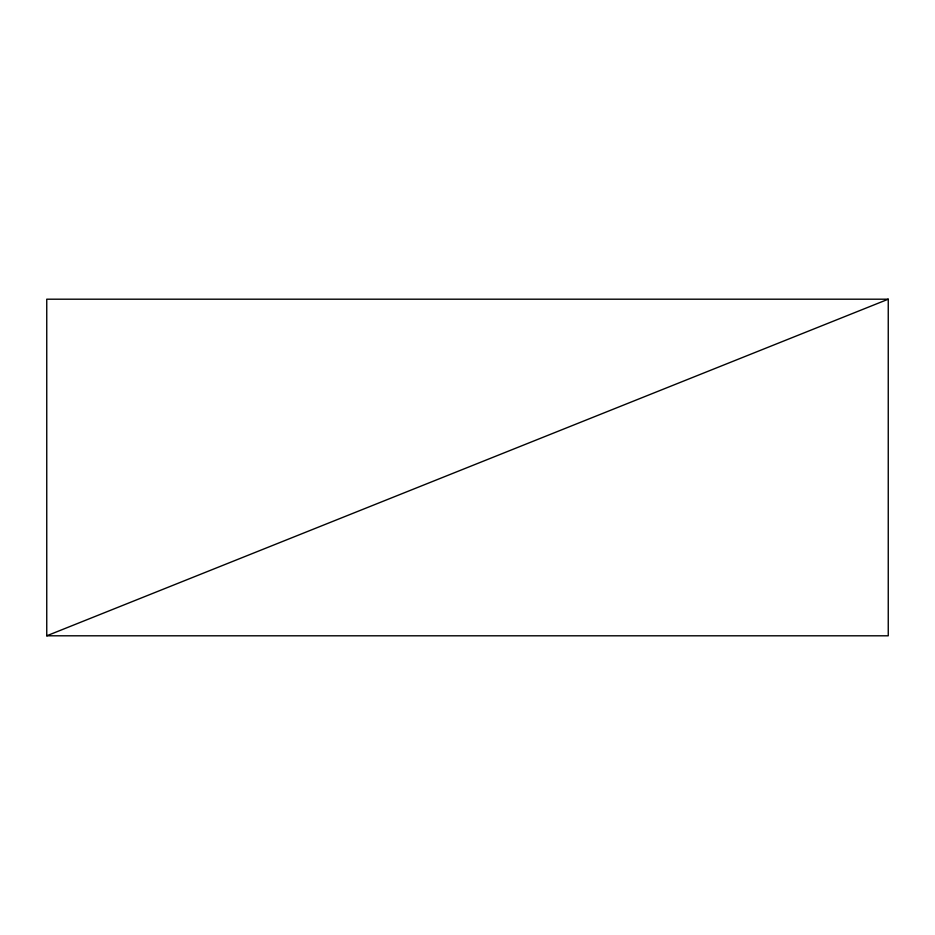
<?xml version="1.0" encoding="UTF-8"?>
<svg xmlns="http://www.w3.org/2000/svg" width="935" height="935" viewBox="0 0 935 935"><rect width="100%" height="100%" fill="white"/><g stroke="black" fill="none" stroke-linecap="round" stroke-linejoin="round"><path stroke-width="1.4" d="M46.75 635.8L888.25 299.2L888.25 635.8L46.75 635.8L46.75 299.2L888.25 299.2"/></g></svg>
